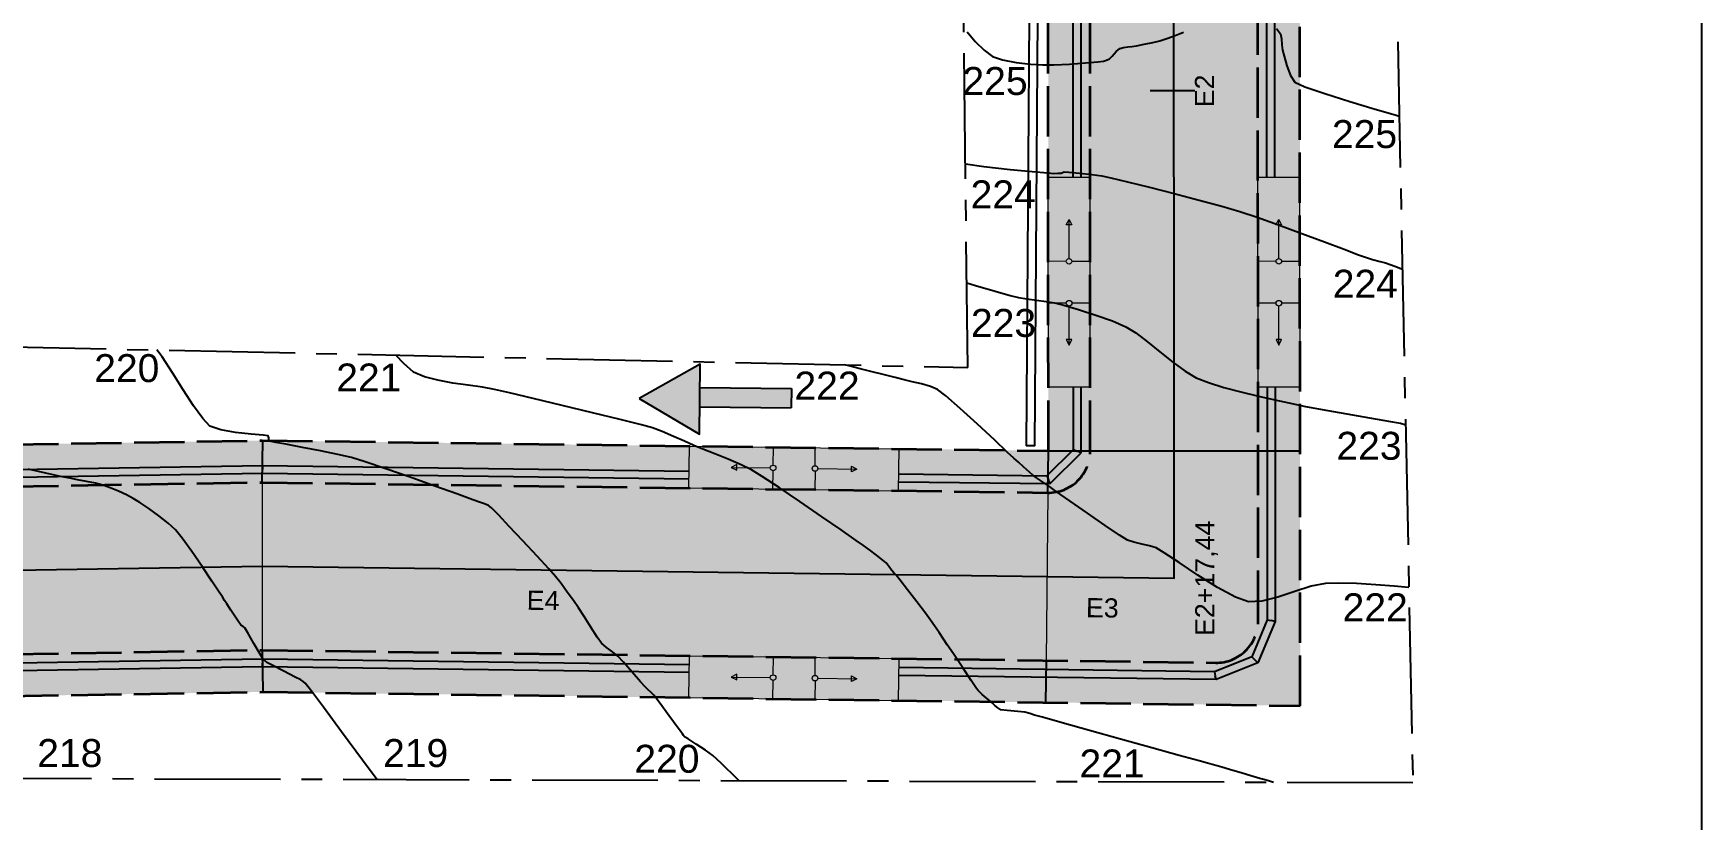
# Model space of a CAD drawing. Header units: feet. Extents: x 203667 to 205527, y 9204857 to 9205156.
# Drawn here: x 204861.7 to 204921.4, y 9204993.4 to 9205021.5 of the extents above; entities that cross this region are included whole.
import ezdxf

# ---------------------------------------------------------------- set-up
doc = ezdxf.new("R2010")
doc.units = ezdxf.units.FT
doc.header["$LTSCALE"] = 0.3
doc.header["$MEASUREMENT"] = 0
for name, pattern in [('ACAD_ISO02W100', [15, 12, -3]), ('CENTER2', [1.125, 0.75, -0.125, 0.125, -0.125]), ('CONTINUO', [0])]:
    doc.linetypes.add(name, pattern=pattern)
for name, color, linetype in [('_EIXO PROJETADO', 2, 'Continuous'), ('C-ROAD-CNTR-N', 92, 'Continuous'), ('C1-HM-CURVA_INTERMEDIARIA', 3, 'Continuous'), ('C1-HM-CURVA_MESTRA', 5, 'Continuous'), ('Calçada Projetada', 20, 'Continuous'), ('Estacas', 7, 'CONTINUO'), ('F-HZ-ESTACA', 98, 'Continuous'), ('MURO', 7, 'CONTINUO'), ('Pavimento projetado', 51, 'Continuous'), ('SINALIZACAO', 1, 'Continuous')]:
    doc.layers.add(name, color=color, linetype=linetype)
for name, color, linetype, lineweight in [('Alvenaria de 1 Vez', 6, 'ACAD_ISO02W100', 35), ('Cotas Acessibilidade', 5, 'Continuous', 25), ('Cotas Calçadas', 7, 'Continuous', 25), ('EDIF', 7, 'Continuous', 0), ('MEIO FIO PROJETADO', 7, 'ACAD_ISO02W100', 35), ('PENA015', 1, 'Continuous', 15)]:
    doc.layers.add(name, color=color, linetype=linetype, lineweight=lineweight)
doc.styles.add('Arial', font='arial.ttf')

# ---------------------------------------------------------------- blocks, each defined once
blk = doc.blocks.new('r150')
at = {"linetype": 'Continuous'}
h = blk.add_hatch(color=4, dxfattribs=at)
h.dxf.hatch_style = 1
edge = h.paths.add_edge_path()
edge.add_arc((0, 0.907), 0.1, 180, 270, ccw=False)
edge.add_line((-0.1, 0.907), (-1.3, 0.907))
edge.add_line((-1.3, 0.907), (-1.3, 0.807))
edge.add_line((-1.3, 0.807), (-1.5, 0.907))
edge.add_line((-1.5, 0.907), (-1.3, 1.007))
edge.add_line((-1.3, 1.007), (-1.3, 0.907))
edge.add_line((-1.3, 0.907), (-0.1, 0.907))
edge.add_arc((0, 0.907), 0.1, 90, 180, ccw=False)
edge.add_line((0, 1.007), (0, 1.65))
edge.add_line((0, 1.65), (-3, 1.65))
edge.add_line((-3, 1.65), (-3, 0.15))
edge.add_line((-3, 0.15), (0, 0.15))
edge.add_line((0, 0.15), (0, 0.807))
edge = h.paths.add_edge_path()
edge.add_arc((1.5, 0.907), 0.1, 180, 270, ccw=False)
edge.add_arc((1.5, 0.907), 0.1, 90, 180, ccw=False)
edge.add_line((1.5, 1.007), (1.5, 1.65))
edge.add_line((1.5, 1.65), (0, 1.65))
edge.add_line((0, 1.65), (0, 1.007))
edge.add_arc((0, 0.907), 0.1, 0, 90, ccw=False)
edge.add_arc((0, 0.907), 0.1, -90, 0, ccw=False)
edge.add_line((0, 0.807), (0, 0.15))
edge.add_line((0, 0.15), (1.5, 0.15))
edge.add_line((1.5, 0.15), (1.5, 0.807))
edge = h.paths.add_edge_path()
edge.add_line((4.5, 1.65), (1.5, 1.65))
edge.add_line((1.5, 1.65), (1.5, 1.007))
edge.add_arc((1.5, 0.907), 0.1, 0, 90, ccw=False)
edge.add_line((1.6, 0.907), (2.8, 0.907))
edge.add_line((2.8, 0.907), (2.8, 1.007))
edge.add_line((2.8, 1.007), (3, 0.907))
edge.add_line((3, 0.907), (2.8, 0.807))
edge.add_line((2.8, 0.807), (2.8, 0.907))
edge.add_line((2.8, 0.907), (1.6, 0.907))
edge.add_arc((1.5, 0.907), 0.1, -90, 0, ccw=False)
edge.add_line((1.5, 0.807), (1.5, 0.15))
edge.add_line((1.5, 0.15), (4.5, 0.15))
edge.add_line((4.5, 0.15), (4.5, 1.65))
at = {"layer": 'PENA015', "color": 7}
for points in [[(-3, 0.15), (-3, 1.65)], [(-3, 1.65), (4.5, 1.65)], [(0, 1.007), (0, 1.65)], [(1.5, 1.007), (1.5, 1.65)], [(4.5, 0.15), (4.5, 1.65)], [(-1.3, 1.007), (-1.5, 0.907), (-1.3, 0.807)], [(-1.5, 0.907), (-0.1, 0.907)], [(-1.3, 0.807), (-1.3, 1.007)], [(0, 0.15), (0, 0.807)], [(1.5, 0.807), (1.5, 0.15)], [(1.6, 0.907), (3, 0.907)], [(2.8, 0.807), (2.8, 1.007)], [(2.8, 1.007), (3, 0.907), (2.8, 0.807)], [(-3, 0.15), (4.5, 0.15)]]:
    blk.add_lwpolyline(points, dxfattribs=at)
for centre in [(0, 0.907), (1.5, 0.907)]:
    blk.add_circle(centre, 0.1, dxfattribs=at)
blk = doc.blocks.new('A$C0B4D12F7')
at = {"layer": 'SINALIZACAO'}
h = blk.add_hatch(color=4, dxfattribs=at)
h.dxf.hatch_style = 1
h.paths.add_polyline_path([(3.391, 0), (5.645, 1.302), (3.391, 2.603)])
h = blk.add_hatch(color=4, dxfattribs=at)
h.dxf.hatch_style = 1
h.paths.add_polyline_path([(3.391, 1.591), (0, 1.591), (0, 0.867), (3.391, 0.867)])
at = {"layer": 'SINALIZACAO', "color": 4}
for p, q in [((3.391, 1.591), (0, 1.591)), ((0, 0.867), (0, 1.591)), ((3.391, 0.867), (0, 0.867))]:
    blk.add_line(p, q, dxfattribs=at)
blk.add_lwpolyline([(5.645, 1.302), (3.391, 2.603), (3.391, 0)], close=True, dxfattribs=at)

msp = doc.modelspace()

# ---------------------------------------------------------------- hatches: boundary and pattern name
at = {"layer": 'Calçada Projetada'}
h = msp.add_hatch(color=256, dxfattribs=at)
h.dxf.hatch_style = 1
h.paths.add_polyline_path([(204898.038, 9205006.59), (204899.538, 9205006.591), (204899.51, 9205059.464), (204898.01, 9205059.465)])
h.paths.add_polyline_path([(204905.538, 9205006.59), (204907.038, 9205006.59), (204907.01, 9205059.47), (204905.51, 9205059.469)])
h = msp.add_hatch(color=256, dxfattribs=at)
h.dxf.hatch_style = 1
h.paths.add_polyline_path([(204831.545, 9205004.837), (204831.57, 9205006.337), (204814.664, 9205006.624), (204814.606, 9205005.394), (204814.602, 9205005.125)])
h.paths.add_polyline_path([(204831.57, 9205006.336), (204831.545, 9205004.837), (204831.595, 9205004.836), (204869.926, 9205005.459), (204869.946, 9205006.959), (204869.925, 9205006.96)])
h.paths.add_polyline_path([(204831.642, 9204998.836), (204831.617, 9204997.336), (204869.95, 9204997.959), (204869.926, 9204999.459)])
h.paths.add_polyline_path([(204788.694, 9204999.564, 0.414214), (204787.168, 9204998.089), (204788.668, 9204998.064), (204831.592, 9204997.335), (204831.617, 9204997.336), (204831.642, 9204998.836), (204831.593, 9204998.835)])
h = msp.add_hatch(color=256, dxfattribs=at)
h.dxf.hatch_style = 1
h.paths.add_polyline_path([(204898.038, 9205006.59), (204869.946, 9205006.959), (204869.926, 9205005.459), (204898.019, 9205005.089)])
h = msp.add_hatch(color=256, dxfattribs=at)
h.dxf.hatch_style = 1
h.paths.add_polyline_path([(204869.933, 9204999.459), (204869.926, 9204999.459), (204869.95, 9204997.958), (204897.938, 9204997.585), (204897.958, 9204999.086)])
h.paths.add_polyline_path([(204897.958, 9204999.086), (204897.938, 9204997.585), (204907.043, 9204997.464), (204907.038, 9205006.59), (204905.538, 9205006.59), (204905.542, 9205000.506, -0.418277), (204904.022, 9204999.005)])
h = msp.add_hatch(color=256, dxfattribs=at)
h.dxf.hatch_style = 1
h.paths.add_polyline_path([(204898.019, 9205005.089), (204898.019, 9205005.089, 0.418459), (204899.538, 9205006.591), (204898.038, 9205006.59)])
at = {"layer": 'Pavimento projetado', "lineweight": 20}
h = msp.add_hatch(color=256, dxfattribs=at)
h.dxf.hatch_style = 1
h.paths.add_polyline_path([(204905.51, 9205059.471), (204902.51, 9205059.468), (204902.538, 9205006.59), (204905.538, 9205006.59)])
h.paths.add_polyline_path([(204902.51, 9205059.468), (204899.51, 9205059.464), (204899.538, 9205006.59), (204902.538, 9205006.59)])
h = msp.add_hatch(color=256, dxfattribs=at)
h.dxf.hatch_style = 1
h.paths.add_polyline_path([(204902.538, 9205006.59), (204899.538, 9205006.59, -0.418241), (204898.019, 9205005.089), (204897.988, 9205002.087), (204902.541, 9205002.027)])
h.paths.add_polyline_path([(204905.542, 9205000.506), (204905.538, 9205006.59), (204902.538, 9205006.59), (204902.541, 9205002.027), (204897.988, 9205002.087), (204897.958, 9204999.086), (204904.022, 9204999.005, 0.418277)])
h = msp.add_hatch(color=256, dxfattribs=at)
h.dxf.hatch_style = 1
h.paths.add_polyline_path([(204869.926, 9205002.459), (204831.594, 9205001.836), (204831.642, 9204998.836), (204869.926, 9204999.459)])
h.paths.add_polyline_path([(204869.926, 9205005.459), (204831.595, 9205004.836), (204831.545, 9205004.837), (204831.545, 9205004.835), (204831.594, 9205001.836), (204869.926, 9205002.459)])
h = msp.add_hatch(color=256, dxfattribs=at)
h.dxf.hatch_style = 1
h.paths.add_polyline_path([(204869.93, 9205002.459), (204869.926, 9205002.459), (204869.926, 9204999.459), (204897.958, 9204999.086), (204897.988, 9205002.087)])
h.paths.add_polyline_path([(204869.926, 9205005.459), (204869.926, 9205002.459), (204897.988, 9205002.087), (204898.019, 9205005.089)])

# ---------------------------------------------------------------- linework, layer by layer
at = {"layer": '_EIXO PROJETADO', "linetype": 'CENTER2', "ltscale": 20}
msp.add_lwpolyline([(204909.698, 9205061.713), (204911.073, 9204994.706), (204784.816, 9204995.087), (204785.618, 9205011.941), (204895.152, 9205009.569), (204894.581, 9205061.547)], close=True, dxfattribs=at)
at = {"layer": 'Alvenaria de 1 Vez', "ltscale": 0.5}
for points in [[(204788.544, 9204995.076), (204788.668, 9204998.064), (204831.592, 9204997.335), (204869.935, 9204997.959), (204907.043, 9204997.464), (204907.01, 9205059.47)], [(204814.664, 9205006.624), (204831.595, 9205006.336), (204869.925, 9205006.96), (204898.038, 9205006.59), (204898.01, 9205059.465)]]:
    msp.add_lwpolyline(points, dxfattribs=at)
at = {"layer": 'C-ROAD-CNTR-N', "color": 98, "linetype": 'Continuous', "lineweight": -3, "flags": 128}
msp.add_lwpolyline([(204787.281, 9205002.588), (204831.594, 9205001.836), (204869.93, 9205002.459), (204902.541, 9205002.027), (204902.51, 9205059.468)], dxfattribs=at)
at = {"layer": 'C1-HM-CURVA_INTERMEDIARIA', "linetype": 'Continuous', "lineweight": -3, "flags": 128}
for points, elevation in [([(204895.072, 9205016.859), (204895.727, 9205016.767), (204896.668, 9205016.658), (204897.461, 9205016.58), (204898.013, 9205016.532), (204898.232, 9205016.515), (204898.378, 9205016.521), (204898.492, 9205016.53), (204898.545, 9205016.553), (204898.599, 9205016.575), (204898.764, 9205016.561), (204899.145, 9205016.526), (204899.59, 9205016.478), (204899.949, 9205016.427), (204900.27, 9205016.356), (204900.869, 9205016.213), (204901.656, 9205016.018), (204902.541, 9205015.794), (204903.434, 9205015.561), (204904.244, 9205015.341), (204904.882, 9205015.155), (204905.504, 9205014.948), (204906.272, 9205014.674), (204907.103, 9205014.369), (204907.912, 9205014.065), (204908.617, 9205013.799), (204909.133, 9205013.603), (204909.378, 9205013.513), (204909.626, 9205013.44), (204909.907, 9205013.363), (204910.09, 9205013.311), (204910.257, 9205013.254), (204910.424, 9205013.194), (204910.696, 9205013.093)], 4), ([(204895.119, 9205012.599), (204895.431, 9205012.508), (204896.135, 9205012.305), (204896.675, 9205012.152), (204896.97, 9205012.075), (204897.267, 9205012.026), (204897.615, 9205011.982), (204897.962, 9205011.937), (204898.258, 9205011.883), (204898.592, 9205011.795), (204899.119, 9205011.642), (204899.735, 9205011.448), (204900.333, 9205011.236), (204900.807, 9205011.031), (204901.162, 9205010.808), (204901.577, 9205010.492), (204902.028, 9205010.129), (204902.487, 9205009.764), (204902.929, 9205009.441), (204903.327, 9205009.206), (204903.766, 9205009.031), (204904.314, 9205008.86), (204904.924, 9205008.697), (204905.546, 9205008.547), (204906.133, 9205008.413), (204906.636, 9205008.3), (204907.232, 9205008.178), (204908.036, 9205008.028), (204908.914, 9205007.872), (204909.729, 9205007.73), (204910.345, 9205007.623), (204910.625, 9205007.572), (204910.786, 9205007.531), (204910.81, 9205007.524)], 3), ([(204906.09, 9204994.721), (204905.912, 9204994.773), (204905.699, 9204994.836), (204905.647, 9204994.851), (204905.596, 9204994.866), (204905.4, 9204994.924), (204904.967, 9204995.052), (204904.51, 9204995.186), (204904.242, 9204995.265), (204904.079, 9204995.311), (204903.893, 9204995.362), (204903.73, 9204995.408), (204903.429, 9204995.492), (204902.719, 9204995.689), (204901.737, 9204995.963), (204900.621, 9204996.274), (204899.506, 9204996.585), (204898.531, 9204996.857), (204897.831, 9204997.052), (204897.545, 9204997.133), (204897.372, 9204997.186), (204897.199, 9204997.234), (204896.944, 9204997.261), (204896.56, 9204997.296), (204896.335, 9204997.323), (204896.227, 9204997.393), (204896.124, 9204997.474), (204895.952, 9204997.625), (204895.675, 9204997.874), (204895.521, 9204998.015), (204895.467, 9204998.084), (204895.415, 9204998.155), (204895.276, 9204998.364), (204894.973, 9204998.822), (204894.642, 9204999.319), (204894.423, 9204999.649), (204894.286, 9204999.852), (204894.127, 9205000.088), (204893.967, 9205000.323), (204893.827, 9205000.523), (204893.638, 9205000.775), (204893.332, 9205001.179), (204892.996, 9205001.617), (204892.721, 9205001.975), (204892.597, 9205002.135), (204892.511, 9205002.223), (204892.426, 9205002.312), (204892.34, 9205002.436), (204892.234, 9205002.577), (204892.114, 9205002.677), (204891.891, 9205002.851), (204891.638, 9205003.044), (204891.427, 9205003.2), (204891.164, 9205003.385), (204890.629, 9205003.756), (204889.924, 9205004.242), (204889.151, 9205004.771), (204888.409, 9205005.272), (204887.8, 9205005.673), (204887.426, 9205005.904), (204887.049, 9205006.088), (204886.588, 9205006.286), (204886.109, 9205006.48), (204885.679, 9205006.651), (204885.363, 9205006.778), (204885.023, 9205006.928), (204884.628, 9205007.104), (204884.231, 9205007.274), (204883.885, 9205007.405), (204883.484, 9205007.515), (204882.722, 9205007.707), (204881.732, 9205007.949), (204880.652, 9205008.21), (204879.618, 9205008.457), (204878.767, 9205008.659), (204878.233, 9205008.784), (204877.797, 9205008.864), (204877.285, 9205008.937), (204876.74, 9205009.015), (204876.206, 9205009.111), (204875.725, 9205009.235), (204875.34, 9205009.4), (204874.987, 9205009.709), (204874.702, 9205010.012)], 1), ([(204910.929, 9205001.702), (204910.914, 9205001.703), (204910.4, 9205001.747), (204909.75, 9205001.796), (204909.058, 9205001.838), (204908.424, 9205001.858), (204907.944, 9205001.845), (204907.439, 9205001.739), (204906.854, 9205001.552), (204906.247, 9205001.35), (204905.675, 9205001.203), (204905.195, 9205001.18), (204904.728, 9205001.351), (204904.089, 9205001.702), (204903.381, 9205002.144), (204902.709, 9205002.587), (204902.178, 9205002.94), (204901.891, 9205003.114), (204901.657, 9205003.186), (204901.376, 9205003.25), (204901.096, 9205003.314), (204900.865, 9205003.392), (204900.582, 9205003.567), (204900.066, 9205003.916), (204899.437, 9205004.352), (204898.816, 9205004.787), (204898.322, 9205005.135), (204898.077, 9205005.307), (204897.86, 9205005.456), (204897.616, 9205005.623), (204897.472, 9205005.725), (204897.364, 9205005.821), (204897.258, 9205005.92), (204897.145, 9205006.021), (204896.965, 9205006.182), (204896.805, 9205006.325), (204896.581, 9205006.534), (204896.107, 9205006.976), (204895.502, 9205007.537), (204894.883, 9205008.102), (204894.369, 9205008.556), (204894.077, 9205008.785), (204893.817, 9205008.892), (204893.495, 9205008.981), (204893.167, 9205009.057), (204892.885, 9205009.124), (204892.563, 9205009.207), (204892.133, 9205009.314), (204891.685, 9205009.425), (204891.305, 9205009.52), (204890.946, 9205009.613), (204890.752, 9205009.664)], 2), ([(204874.039, 9204994.818), (204873.515, 9204995.523), (204872.764, 9204996.534), (204872.11, 9204997.414), (204871.646, 9204998.037), (204871.465, 9204998.278), (204871.385, 9204998.336), (204871.301, 9204998.39), (204871.103, 9204998.493), (204870.693, 9204998.705), (204870.284, 9204998.917), (204870.091, 9204999.019), (204870.024, 9204999.073), (204869.961, 9204999.132), (204869.853, 9204999.313), (204869.63, 9204999.697), (204869.407, 9205000.079), (204869.3, 9205000.257), (204869.237, 9205000.297), (204869.172, 9205000.336), (204869.042, 9205000.529), (204868.807, 9205000.885), (204868.66, 9205001.109), (204868.581, 9205001.234), (204868.501, 9205001.359), (204868.388, 9205001.532), (204868.126, 9205001.928), (204867.777, 9205002.447), (204867.403, 9205002.991), (204867.064, 9205003.461), (204866.823, 9205003.758), (204866.56, 9205003.996), (204866.222, 9205004.261), (204865.864, 9205004.519), (204865.543, 9205004.737), (204865.315, 9205004.88), (204865.072, 9205005.009), (204864.782, 9205005.145), (204864.486, 9205005.269), (204864.228, 9205005.362), (204863.96, 9205005.43), (204863.64, 9205005.493), (204863.316, 9205005.551), (204863.04, 9205005.607), (204862.712, 9205005.675), (204862.181, 9205005.785), (204861.558, 9205005.928)], -1)]:
    msp.add_lwpolyline(points, dxfattribs=dict(at, elevation=elevation))
at = {"layer": 'C1-HM-CURVA_MESTRA', "linetype": 'Continuous', "lineweight": -3, "elevation": 5, "flags": 128}
for points in [[(204895.13, 9205021.587), (204895.42, 9205021.238), (204895.736, 9205020.92), (204896.034, 9205020.701), (204896.401, 9205020.575), (204896.888, 9205020.486), (204897.397, 9205020.43), (204897.829, 9205020.4), (204898.236, 9205020.402), (204898.791, 9205020.43), (204899.36, 9205020.47), (204899.81, 9205020.507), (204900.007, 9205020.527), (204900.121, 9205020.567), (204900.229, 9205020.618), (204900.318, 9205020.715), (204900.462, 9205020.877), (204900.591, 9205020.99), (204900.72, 9205021.025), (204900.88, 9205021.041), (204901.02, 9205021.055), (204901.189, 9205021.085), (204901.469, 9205021.137), (204901.777, 9205021.2), (204902.029, 9205021.262), (204902.271, 9205021.342), (204902.57, 9205021.453), (204902.871, 9205021.576)], [(204906.2, 9205021.706), (204906.343, 9205021.51), (204906.38, 9205021.331), (204906.392, 9205021.112), (204906.413, 9205020.924), (204906.467, 9205020.709), (204906.567, 9205020.37), (204906.699, 9205020.021), (204906.853, 9205019.778), (204907.205, 9205019.618), (204907.922, 9205019.373), (204908.821, 9205019.091), (204909.72, 9205018.819), (204910.434, 9205018.607), (204910.584, 9205018.561)]]:
    msp.add_lwpolyline(points, dxfattribs=at)
at = {"layer": 'C1-HM-CURVA_MESTRA', "linetype": 'Continuous', "lineweight": -3, "flags": 128}
msp.add_lwpolyline([(204886.978, 9204994.779), (204886.915, 9204994.841), (204886.335, 9204995.413), (204886.044, 9204995.688), (204885.782, 9204995.877), (204885.446, 9204996.096), (204885.157, 9204996.278), (204885.03, 9204996.358), (204884.993, 9204996.406), (204884.957, 9204996.455), (204884.804, 9204996.664), (204884.468, 9204997.119), (204884.119, 9204997.589), (204883.927, 9204997.84), (204883.832, 9204997.937), (204883.718, 9204998.044), (204883.62, 9204998.139), (204883.453, 9204998.327), (204883.152, 9204998.671), (204882.839, 9204999.025), (204882.636, 9204999.243), (204882.451, 9204999.391), (204882.232, 9204999.552), (204882.055, 9204999.707), (204881.901, 9204999.922), (204881.674, 9205000.276), (204881.433, 9205000.659), (204881.235, 9205000.964), (204881.051, 9205001.229), (204880.835, 9205001.534), (204880.615, 9205001.836), (204880.418, 9205002.089), (204880.176, 9205002.361), (204879.754, 9205002.82), (204879.248, 9205003.364), (204878.759, 9205003.886), (204878.385, 9205004.285), (204878.224, 9205004.454), (204878.125, 9205004.546), (204878.021, 9205004.63), (204877.874, 9205004.69), (204877.7, 9205004.751), (204877.459, 9205004.839), (204876.888, 9205005.045), (204876.101, 9205005.327), (204875.214, 9205005.641), (204874.343, 9205005.945), (204873.604, 9205006.194), (204873.113, 9205006.347), (204872.629, 9205006.462), (204872.013, 9205006.589), (204871.361, 9205006.713), (204870.772, 9205006.821), (204870.411, 9205006.887), (204870.239, 9205006.92), (204870.181, 9205006.932), (204870.173, 9205006.935), (204870.168, 9205006.944), (204870.161, 9205006.982), (204870.155, 9205007.059), (204870.141, 9205007.13), (204869.959, 9205007.147), (204869.526, 9205007.18), (204868.974, 9205007.24), (204868.439, 9205007.336), (204868.055, 9205007.476), (204867.795, 9205007.739), (204867.469, 9205008.199), (204867.103, 9205008.774), (204866.721, 9205009.385), (204866.349, 9205009.951), (204866.16, 9205010.197)], dxfattribs=at)
at = {"layer": 'Calçada Projetada'}
for p, q in [((204869.926, 9205005.459), (204869.946, 9205006.959)), ((204898.019, 9205005.089), (204898.038, 9205006.59)), ((204898.038, 9205006.59), (204899.538, 9205006.591)), ((204905.538, 9205006.59), (204907.038, 9205006.59)), ((204869.926, 9204999.459), (204869.95, 9204997.959)), ((204897.958, 9204999.086), (204897.938, 9204997.585))]:
    msp.add_line(p, q, dxfattribs=at)
at = {"layer": 'Cotas Acessibilidade', "color": 5}
for p, q in [((204898.928, 9205016.369, 0), (204898.911, 9205048.013, 0)), ((204899.208, 9205016.369, 0), (204899.191, 9205048.013, 0)), ((204905.841, 9205048.083, 0), (204905.841, 9205016.369, 0)), ((204906.121, 9205048.083, 0), (204906.121, 9205016.369, 0)), ((204898.933, 9205006.634, 0), (204898.932, 9205008.869, 0)), ((204899.213, 9205006.517, 0), (204899.212, 9205008.869, 0)), ((204905.862, 9205008.869, 0), (204905.867, 9205000.54, 0)), ((204906.142, 9205008.869, 0), (204906.147, 9205000.484, 0)), ((204897.983, 9205005.694, 0), (204898.933, 9205006.634, 0)), ((204898.933, 9205006.634, 0), (204899.073, 9205006.576, 0)), ((204831.554, 9205005.442), (204869.933, 9205006.065)), ((204869.933, 9205006.065), (204885.192, 9205005.863)), ((204869.933, 9205006.065), (204869.933, 9205005.925)), ((204898.096, 9205005.413, 0), (204899.213, 9205006.517, 0)), ((204899.213, 9205006.517, 0), (204899.073, 9205006.576, 0)), ((204831.553, 9205005.162), (204869.933, 9205005.785)), ((204869.933, 9205005.785), (204869.933, 9205005.925)), ((204869.933, 9205005.785), (204885.188, 9205005.583)), ((204892.688, 9205005.484, 0), (204898.096, 9205005.413, 0)), ((204892.691, 9205005.764, 0), (204897.983, 9205005.694, 0)), ((204897.983, 9205005.694, 0), (204898.039, 9205005.554, 0)), ((204898.096, 9205005.413, 0), (204898.039, 9205005.554, 0)), ((204905.867, 9205000.54, 0), (204905.313, 9204999.216, 0)), ((204906.147, 9205000.484, 0), (204905.527, 9204999.001, 0)), ((204905.867, 9205000.54, 0), (204906.007, 9205000.512, 0)), ((204906.147, 9205000.484, 0), (204906.007, 9205000.512, 0)), ((204869.934, 9204999.134, 0), (204831.592, 9204998.51, 0)), ((204869.934, 9204998.854, 0), (204831.592, 9204998.23, 0)), ((204885.2, 9204998.93, 0), (204869.934, 9204999.134, 0)), ((204869.934, 9204999.134, 0), (204869.934, 9204998.994, 0)), ((204869.934, 9204998.854, 0), (204869.934, 9204998.994, 0)), ((204885.196, 9204998.65, 0), (204869.934, 9204998.854, 0)), ((204905.313, 9204999.216, 0), (204903.982, 9204998.68, 0)), ((204905.527, 9204999.001, 0), (204904.035, 9204998.4, 0)), ((204905.313, 9204999.216, 0), (204905.42, 9204999.109, 0)), ((204905.527, 9204999.001, 0), (204905.42, 9204999.109, 0)), ((204904.035, 9204998.4, 0), (204892.695, 9204998.551, 0)), ((204903.982, 9204998.68, 0), (204892.699, 9204998.831, 0)), ((204903.982, 9204998.68, 0), (204904.008, 9204998.54, 0)), ((204904.035, 9204998.4, 0), (204904.008, 9204998.54, 0))]:
    msp.add_line(p, q, dxfattribs=at)
at = {"layer": 'Cotas Calçadas'}
for p, q in [((204903.279, 9205019.468), (204901.675, 9205019.468)), ((204899.538, 9205006.59), (204905.538, 9205006.59))]:
    msp.add_line(p, q, dxfattribs=at)
msp.add_lwpolyline([(204714.983, 9205124.007), (204921.399, 9205124.007), (204921.399, 9204864.042), (204714.983, 9204864.042)], close=True, dxfattribs=at)
at = {"layer": 'EDIF'}
msp.add_point((204897.539, 9205006.77, 2.038), dxfattribs=at)
msp.add_point((204897.539, 9205006.77, 2.038), dxfattribs=at)
msp.add_point((204897.539, 9205006.77, 2.038), dxfattribs=at)
at = {"layer": 'MEIO FIO PROJETADO', "ltscale": 0.5}
for points in [[(204787.043, 9204995.081), (204787.169, 9204998.126, -0.407044), (204788.694, 9204999.564), (204831.593, 9204998.835), (204869.933, 9204999.459), (204904.022, 9204999.005, 0.418277), (204905.542, 9205000.506), (204905.51, 9205059.469)], [(204787.684, 9205010.507), (204787.543, 9205007.121, 0.42142), (204789.016, 9205005.559), (204831.595, 9205004.836), (204869.926, 9205005.459), (204898.019, 9205005.089, 0.418241), (204899.538, 9205006.59), (204899.51, 9205059.466)]]:
    msp.add_lwpolyline(points, format="xyb", dxfattribs=at)
at = {"layer": 'MURO'}
for points in [[(204897.351, 9205022.115), (204897.239, 9205006.772)], [(204897.651, 9205022.113), (204897.539, 9205006.77)], [(204897.539, 9205006.77), (204897.239, 9205006.772)]]:
    msp.add_lwpolyline(points, dxfattribs=at)
at = {"layer": 'Pavimento projetado', "lineweight": 20}
for p, q in [((204869.926, 9205005.459), (204869.926, 9204999.459)), ((204898.019, 9205005.089), (204897.958, 9204999.086))]:
    msp.add_line(p, q, dxfattribs=at)

# ---------------------------------------------------------------- block references
at = {"layer": 'Estacas', "xscale": 0.9639661851663491, "yscale": 0.9639661851663491, "zscale": 0.9639661851663491, "rotation": 179.3949512521692}
msp.add_blockref('A$C0B4D12F7', (204888.855, 9205009.659, 0), dxfattribs=at)
at = {"layer": 'SINALIZACAO', "extrusion": (0.000126738, 6.84456e-08, 1), "rotation": 90.03094286658656}
for p in [(204899.684, 9205011.87, 26.599), (204907.184, 9205011.87, 26.599)]:
    msp.add_blockref('r150', p, dxfattribs=at)
at = {"layer": 'SINALIZACAO', "extrusion": (-1.68739e-06, -0.000126727, 1), "rotation": 359.2371454590067}
for p in [(204888.182, 9205004.995, -1166.869), (204888.182, 9204997.492, -1166.868)]:
    msp.add_blockref('r150', p, dxfattribs=at)

# ---------------------------------------------------------------- texts
at = {"layer": 'C1-HM-CURVA_INTERMEDIARIA', "linetype": 'Continuous', "lineweight": -3, "style": 'Arial'}
for s, p in [('224', (204895.256, 9205015.266)), ('224', (204908.207, 9205012.067)), ('223', (204895.268, 9205010.665)), ('221', (204872.57, 9205008.712)), ('222', (204888.957, 9205008.423)), ('223', (204908.337, 9205006.268)), ('222', (204908.559, 9205000.489)), ('218', (204861.879, 9204995.273)), ('219', (204874.246, 9204995.273)), ('221', (204899.15, 9204994.9))]:
    msp.add_text(s, height=1, dxfattribs=at).set_placement(p)
at = {"layer": 'C1-HM-CURVA_MESTRA', "linetype": 'Continuous', "lineweight": -3, "style": 'Arial'}
for s, p in [('225', (204894.965, 9205019.323)), ('225', (204908.178, 9205017.423)), ('220', (204863.916, 9205009.048)), ('220', (204883.231, 9204995.068))]:
    msp.add_text(s, height=1, dxfattribs=at).set_placement(p)
at = {"layer": 'F-HZ-ESTACA', "color": 98, "linetype": 'Continuous', "lineweight": -3, "char_height": 0.6858, "attachment_point": 2, "style": 'Arial'}
for s, insert, rotation in [('{\\fArial|b0|i0|c0|p2;E2}', (204903.279, 9205019.468), 90.03094), ('E2+17,44', (204903.288, 9205002.026), 90.03094), ('{\\fArial|b0|i0|c0|p2;E4}', (204879.974, 9205001.578), 359.24035), ('{\\fArial|b0|i0|c0|p2;E3}', (204899.972, 9205001.313), 359.24035)]:
    msp.add_mtext(s, dxfattribs=dict(at, insert=insert, rotation=rotation))

doc.saveas('drawing.dxf')
